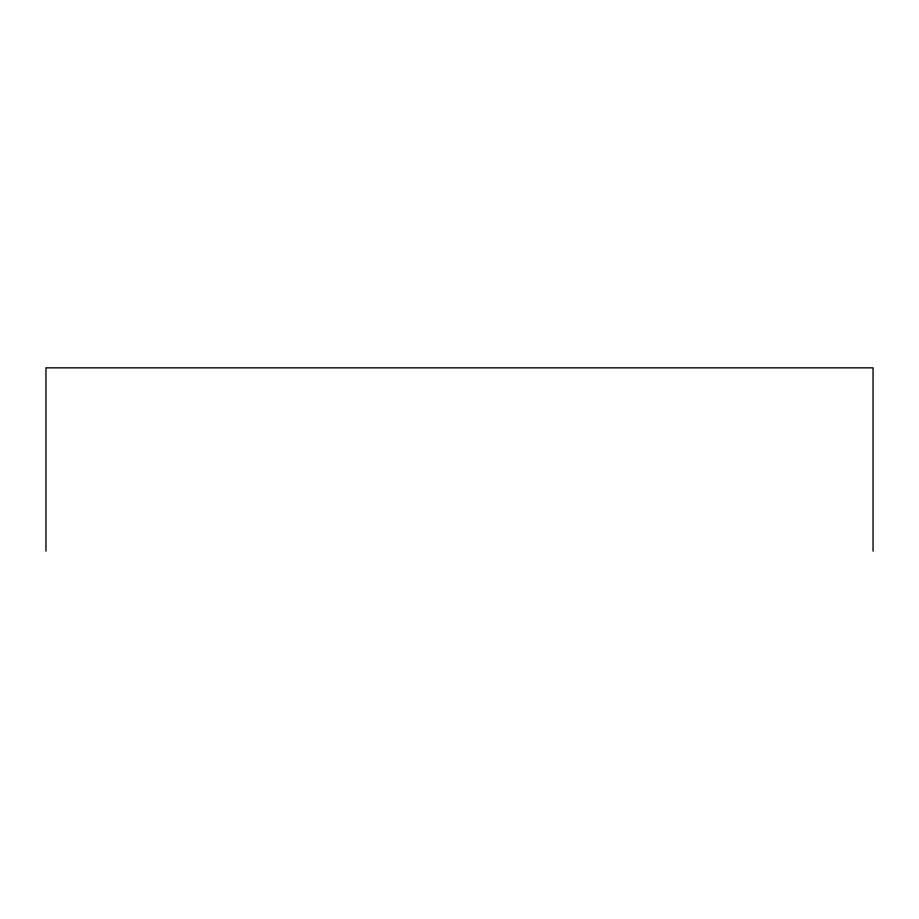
<?xml version="1.0" encoding="UTF-8"?>
<svg xmlns="http://www.w3.org/2000/svg" width="919" height="919" viewBox="0 0 919 919"><rect width="100%" height="100%" fill="white"/><g stroke="black" fill="none" stroke-linecap="round" stroke-linejoin="round"><path stroke-width="1.38" d="M873.05 551.159L873.05 367.841L45.95 367.841L45.95 551.159"/></g></svg>
